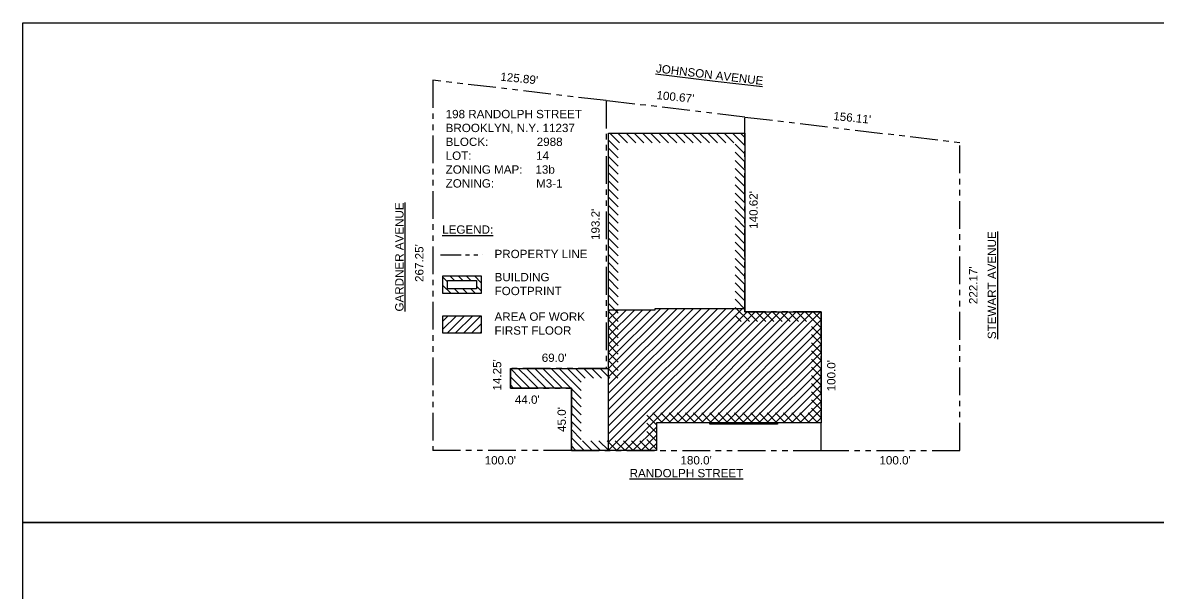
# Model space of a CAD drawing. Header units: inches. Extents: x -5252 to 14398, y -1665 to 9844.
# Drawn here: x -5252 to 4573, y 3275 to 8214 of the extents above; entities that cross this region are included whole.
import ezdxf

# ---------------------------------------------------------------- set-up
doc = ezdxf.new("R2010")
doc.units = ezdxf.units.IN
doc.header["$LTSCALE"] = 48
doc.header["$MEASUREMENT"] = 0
doc.linetypes.add('PHANTOM', pattern=[2.5, 1.25, -0.25, 0.25, -0.25, 0.25, -0.25])
for name, color, linetype in [('DIM', 5, 'Continuous'), ('PROPERTY LINE', 2, 'PHANTOM'), ('SPACE-AREA', 3, 'Continuous'), ('TEXT', 1, 'Continuous'), ('Wall-Exist-Full', 6, 'Continuous'), ('WALL-PATT', 8, 'Continuous')]:
    doc.layers.add(name, color=color, linetype=linetype)
doc.styles.add('ARIAL', font='arial.ttf')
doc.styles.get("Standard").update_dxf_attribs({"font": 'arial.ttf'})

msp = doc.modelspace()

# ---------------------------------------------------------------- hatches: boundary and pattern name
at = {"layer": 'WALL-PATT'}
h = msp.add_hatch(dxfattribs=at)
h.set_pattern_fill('ANSI31', color=256, scale=400, angle=90, style=0)
h.set_pattern_definition([(135, (-7763.667, 0), (-35.35534, -35.35534), [])])
h.paths.add_polyline_path([(996.3, 7258.8), (-183.1, 7258.8), (-183.1, 5221.4), (-1033.1, 5221.4), (-1033.1, 5050.4), (-505.1, 5050.4), (-505.1, 4510.4), (230.4, 4510.4), (230.4, 4751.9), (1654.9, 4751.9), (1654.9, 5710.4), (996.3, 5710.4)])
h.paths.add_polyline_path([(-99.1, 7174.8), (912.3, 7174.8), (912.3, 5626.4), (1570.9, 5626.4), (1570.9, 4835.9), (146.4, 4835.9), (146.4, 4594.4), (-421.1, 4594.4), (-421.1, 5134.4), (-949.1, 5134.4), (-949.1, 5137.4), (-99.1, 5137.4)], flags=16)
h = msp.add_hatch(dxfattribs=at)
h.set_pattern_fill('ANSI31', color=256, scale=400, angle=90, style=0)
h.set_pattern_definition([(135, (22.89, -5457.145), (-35.35534, -35.35534), [])])
h.paths.add_polyline_path([(-1616.7, 5870.5), (-1286, 5870.5), (-1286, 6021.7), (-1616.7, 6021.7)])
h.paths.add_polyline_path([(-1576.7, 5910.5), (-1325.9, 5910.5), (-1325.9, 5981.7), (-1576.7, 5981.7)], flags=16)
h = msp.add_hatch(dxfattribs=at)
h.set_pattern_fill('ANSI31', color=256, scale=400, style=0)
h.set_pattern_definition([(45, (-11342.524, 3e-12), (-35.35534, 35.35534), [])])
h.paths.add_polyline_path([(996.3, 5710.4), (996.3, 5741.4), (220.9, 5741.4), (220.9, 5728.5), (-183.1, 5728.5), (-183.1, 4510.4), (230.4, 4510.4), (230.4, 4751.9), (692.9, 4751.9), (692.9, 4739), (1278.6, 4739), (1278.6, 4751.9), (1654.9, 4751.9), (1654.9, 5227.5), (1654.9, 5231.5), (1654.9, 5710.4)])
h = msp.add_hatch(dxfattribs=at)
h.set_pattern_fill('ANSI31', color=256, scale=400, style=0)
h.set_pattern_definition([(45, (22.89, -5457.145), (-35.35534, 35.35534), [])])
h.paths.add_polyline_path([(-1286, 5525.9), (-1286, 5677), (-1616.7, 5677), (-1616.7, 5525.9)])

# ---------------------------------------------------------------- linework, layer by layer
at = {"layer": 'Defpoints'}
for points in [[(-5252.2, 8214.4), (5947.5, 8214.4), (5947.5, 3887.3), (-5252.2, 3887.3)], [(-1576.7, 5981.7), (-1325.9, 5981.7), (-1325.9, 5910.5), (-1576.7, 5910.5)]]:
    msp.add_lwpolyline(points, close=True, dxfattribs=at)
msp.add_lwpolyline([(14397.5, 3887.3), (14397.5, -1664.8), (-5252.2, -1664.8), (-5252.2, 3887.3), (5947.5, 3887.3)], dxfattribs=at)
at = {"layer": 'PROPERTY LINE', "color": 1, "ltscale": 4}
for p, q in [((-1705.1, 7717.3), (-1705.1, 4510.4)), ((-205.1, 7539.8), (-1705.1, 7717.3)), ((996.3, 7397.6), (2854.9, 7177.7)), ((2854.9, 4510.4), (2854.9, 7176.4)), ((-505.1, 4510.4), (-1705.1, 4510.4)), ((1654.9, 4510.4), (2854.9, 4510.4))]:
    msp.add_line(p, q, dxfattribs=at)
at = {"layer": 'PROPERTY LINE', "ltscale": 3}
msp.add_line((-1637.4, 6203.8), (-1276.2, 6203.8), dxfattribs=at)
at = {"layer": 'PROPERTY LINE', "ltscale": 4}
msp.add_lwpolyline([(996.3, 7397.6), (-205.1, 7539.8), (-205.1, 5221.4), (-1033.1, 5221.4), (-1033.1, 5050.4), (-505.1, 5050.4), (-505.1, 4510.4), (1654.9, 4510.4), (1654.9, 5710.4), (996.3, 5710.4)], close=True, dxfattribs=at)
at = {"layer": 'Wall-Exist-Full'}
for points in [[(1654.9, 4751.9), (230.4, 4751.9), (230.4, 4510.4), (-505.1, 4510.4), (-505.1, 5050.4), (-1033.1, 5050.4), (-1033.1, 5221.4), (-183.1, 5221.4), (-183.1, 7258.8), (996.3, 7258.8), (996.3, 5710.4), (1654.9, 5710.4)], [(-1616.7, 6021.7), (-1286, 6021.7), (-1286, 5870.5), (-1616.7, 5870.5)]]:
    msp.add_lwpolyline(points, close=True, dxfattribs=at)
at = {"layer": 'Wall-Exist-Full', "color": 2}
msp.add_lwpolyline([(-183.1, 4510.4), (-183.1, 5728.5), (220.9, 5728.5), (220.9, 5741.4), (996.3, 5741.4), (996.3, 5710.4), (1654.9, 5710.4), (1654.9, 5231.5), (1654.9, 5227.5), (1654.9, 4751.9), (1278.6, 4751.9), (1278.6, 4739), (692.9, 4739), (692.9, 4751.9), (230.4, 4751.9), (230.4, 4510.4), (-182.6, 4510.4)], dxfattribs=at)
msp.add_lwpolyline([(-1616.7, 5677), (-1286, 5677), (-1286, 5525.9), (-1616.7, 5525.9)], close=True, dxfattribs=at)

# ---------------------------------------------------------------- texts
at = {"layer": 'DIM', "char_height": 72, "width": 225.625, "attachment_point": 2}
for s, insert, rotation in [("125.89'", (-952.5, 7768.5), 354.2644), ("100.67'", (398.2, 7608.7), 354.2644), ("156.11'", (1928.2, 7427.6), 354.2644), ("140.62'", (1034.3, 6593.4), 90), ("193.2'", (-332.6, 6468.8), 90), ("267.25'", (-1857, 6133.6), 90), ("222.17'", (2935.7, 5941.8), 90), ("14.25'", (-1183.9, 5165.7), 90), ("100.0'", (1707.4, 5158.6), 90), ("45.0'", (-625.1, 4779.3), 90)]:
    msp.add_mtext(s, dxfattribs=dict(at, insert=insert, rotation=rotation))
for s, insert in [("69.0'", (-654.2, 5350)), ("44.0'", (-886.7, 4987.4)), ("100.0'", (-1119.9, 4462.3)), ("180.0'", (574.1, 4462.3)), ("100.0'", (2295.4, 4462.3))]:
    msp.add_mtext(s, dxfattribs=dict(at, insert=insert))
at = {"layer": 'SPACE-AREA', "char_height": 72, "width": 1194.277, "attachment_point": 2}
for s, insert, rotation in [('{\\LJOHNSON AVENUE}', (695.9, 7801.4), 353.25143), ('{\\LGARDNER AVENUE}', (-2029.6, 6186.5), 90), ('{\\LSTEWART AVENUE}', (3096.8, 5941.7), 90)]:
    msp.add_mtext(s, dxfattribs=dict(at, insert=insert, rotation=rotation))
at = {"layer": 'SPACE-AREA', "insert": (490.6, 4350.9), "char_height": 72, "width": 1194.277, "attachment_point": 2}
msp.add_mtext('{\\LRANDOLPH STREET}', dxfattribs=at)
at = {"layer": 'TEXT', "char_height": 72, "attachment_point": 1, "style": 'ARIAL'}
for s, insert, width in [('198 RANDOLPH STREET \\PBROOKLYN, N.Y. 11237\\PBLOCK:               2988\\PLOT:                    14\\PZONING MAP:    13b\\PZONING:             M3-1', (-1592.9, 7459.5), 1878.894), ('{\\LLEGEND:}', (-1622.8, 6459.7), 488.234), ('PROPERTY LINE', (-1170.1, 6248.4), 961.937), ('BUILDING FOOTPRINT', (-1169.5, 6048.1), 961.937), ('AREA OF WORK\\PFIRST FLOOR', (-1170.1, 5706), 961.937)]:
    msp.add_mtext(s, dxfattribs=dict(at, insert=insert, width=width))

doc.saveas('drawing.dxf')
